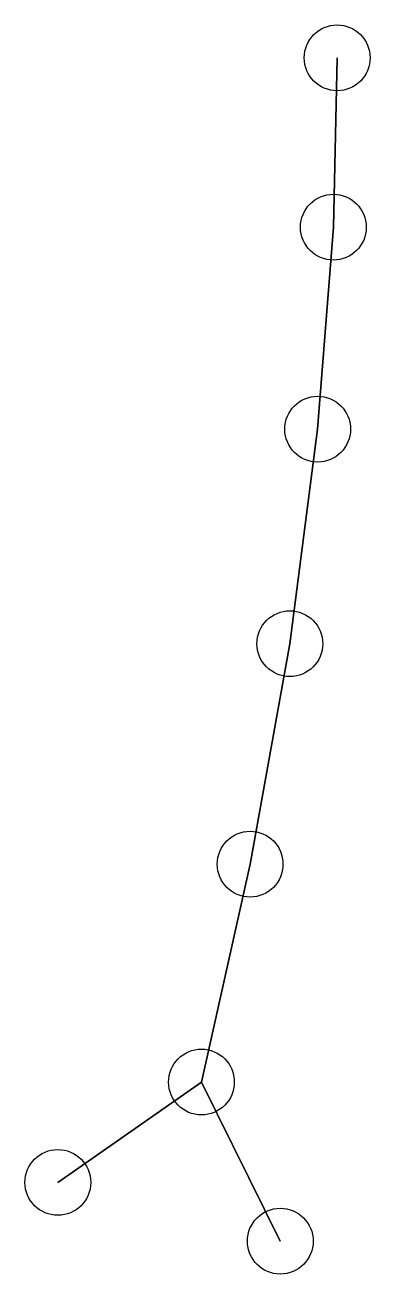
# Model space of a CAD drawing. Header units: metres. Extents: x -0.35 to 0.17, y -0.85 to 1.05.
import ezdxf

# ---------------------------------------------------------------- set-up
doc = ezdxf.new("R2010")
doc.units = ezdxf.units.M

msp = doc.modelspace()

# ---------------------------------------------------------------- linework, layer by layer
at = {"layer": 'Edges'}
for p, q in [((0.1139, 0.7427), (0.1196, 1)), ((0.1196, 1), (0.1139, 0.7427)), ((0.09, 0.4359), (0.1139, 0.7427)), ((0.1139, 0.7427), (0.09, 0.4359)), ((0.0477, 0.1098), (0.09, 0.4359)), ((0.09, 0.4359), (0.0477, 0.1098)), ((0.0477, 0.1098), (-0.0127, -0.2252)), ((-0.0127, -0.2252), (0.0477, 0.1098)), ((-0.0867, -0.5563), (-0.0127, -0.2252)), ((-0.0127, -0.2252), (-0.0867, -0.5563)), ((-0.0867, -0.5563), (-0.305, -0.7088)), ((-0.305, -0.7088), (-0.0867, -0.5563)), ((0.0332, -0.798), (-0.0867, -0.5563)), ((-0.0867, -0.5563), (0.0332, -0.798))]:
    msp.add_line(p, q, dxfattribs=at)
at = {"layer": 'Nodes'}
for centre in [(0.1196, 1), (0.1139, 0.7427), (0.09, 0.4359), (0.0477, 0.1098), (-0.0127, -0.2252), (-0.0867, -0.5563), (-0.305, -0.7088), (0.0332, -0.798)]:
    msp.add_circle(centre, 0.05, dxfattribs=at)

doc.saveas('drawing.dxf')
